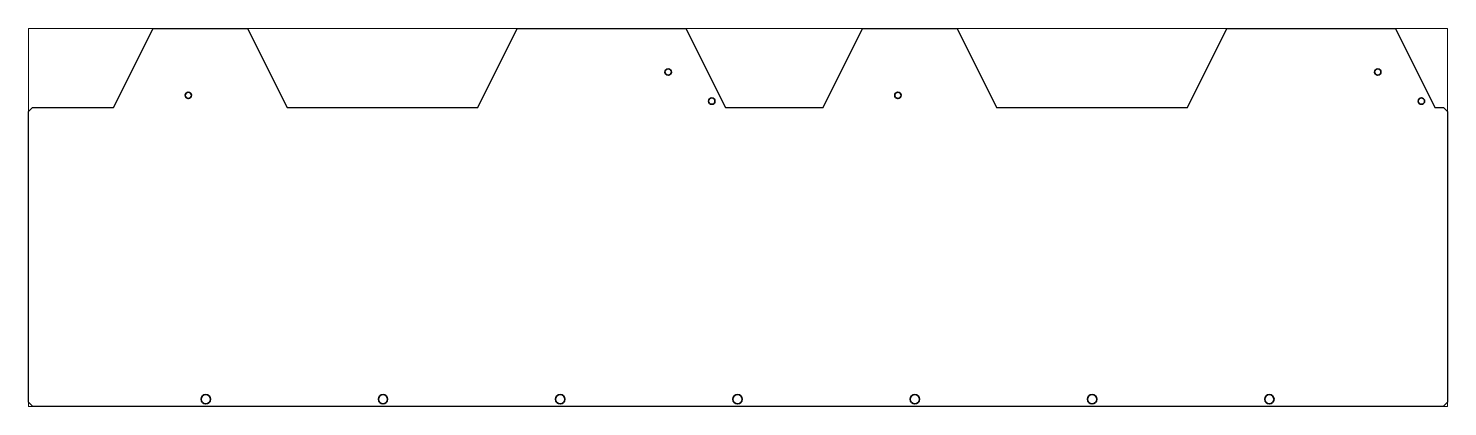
# Paper-space layout 'Layout1' of a CAD drawing. Header units: millimetres. Extents: x 0 to 488, y 0 to 130.
# The model-space entities are those that its viewports show. They can reach past a viewport. Long polylines and large blocks are cut down to what shows.
import ezdxf

# ---------------------------------------------------------------- set-up
doc = ezdxf.new("R2010")
doc.units = ezdxf.units.MM

msp = doc.modelspace()

# ---------------------------------------------------------------- linework, layer by layer
at = {"color": 18, "linetype": 'Continuous', "lineweight": 30, "true_color": 0x000000}
for points in [[(0, 101.39), (1.46, 102.85), (29.29, 102.85), (42.86, 130)], [(42.86, 130), (75.37, 130)], [(75.37, 130), (88.94, 102.85), (154.52, 102.85), (168.08, 129.98), (226.12, 129.98), (239.68, 102.85), (244, 102.85), (244, 102.83), (273.29, 102.83), (286.86, 129.98), (319.37, 129.98), (332.94, 102.83), (398.52, 102.83), (412.08, 129.96), (470.12, 129.96), (483.68, 102.83), (486.56, 102.83), (488, 101.39)], [(0, 1.49), (0, 101.39)], [(488, 101.39), (488, 1.49)], [(1.49, 0), (0, 1.49)], [(486.51, 0), (1.49, 0)], [(488, 1.49), (486.51, 0)]]:
    msp.add_lwpolyline(points, dxfattribs=at)
at = {"color": 18, "linetype": 'Continuous', "lineweight": 35, "true_color": 0x000000}
for points in [[(220, 116.1), (220.61, 116.1), (221.1, 115.61), (221.1, 115), (221.1, 114.39), (220.61, 113.9), (220, 113.9), (219.39, 113.9), (218.9, 114.39), (218.9, 115), (218.9, 115.61), (219.39, 116.1), (220, 116.1)], [(464, 116.1), (464.61, 116.1), (465.1, 115.61), (465.1, 115), (465.1, 114.39), (464.61, 113.9), (464, 113.9), (463.39, 113.9), (462.9, 114.39), (462.9, 115), (462.9, 115.61), (463.39, 116.1), (464, 116.1)], [(55, 108.1), (55.61, 108.1), (56.1, 107.61), (56.1, 107), (56.1, 106.39), (55.61, 105.9), (55, 105.9), (54.39, 105.9), (53.9, 106.39), (53.9, 107), (53.9, 107.61), (54.39, 108.1), (55, 108.1)], [(299, 108.1), (299.61, 108.1), (300.1, 107.61), (300.1, 107), (300.1, 106.39), (299.61, 105.9), (299, 105.9), (298.39, 105.9), (297.9, 106.39), (297.9, 107), (297.9, 107.61), (298.39, 108.1), (299, 108.1)], [(235, 106.1), (235.61, 106.1), (236.1, 105.61), (236.1, 105), (236.1, 104.39), (235.61, 103.9), (235, 103.9), (234.39, 103.9), (233.9, 104.39), (233.9, 105), (233.9, 105.61), (234.39, 106.1), (235, 106.1)], [(479, 106.1), (479.61, 106.1), (480.1, 105.61), (480.1, 105), (480.1, 104.39), (479.61, 103.9), (479, 103.9), (478.39, 103.9), (477.9, 104.39), (477.9, 105), (477.9, 105.61), (478.39, 106.1), (479, 106.1)], [(60.98, 4.11), (61.87, 4.11), (62.58, 3.39), (62.58, 2.51), (62.58, 1.63), (61.87, 0.91), (60.98, 0.91), (60.1, 0.91), (59.38, 1.63), (59.38, 2.51), (59.38, 3.39), (60.1, 4.11), (60.98, 4.11)], [(121.94, 4.11), (122.82, 4.11), (123.54, 3.39), (123.54, 2.51), (123.54, 1.63), (122.82, 0.91), (121.94, 0.91), (121.06, 0.91), (120.34, 1.63), (120.34, 2.51), (120.34, 3.39), (121.06, 4.11), (121.94, 4.11)], [(182.9, 4.11), (183.78, 4.11), (184.5, 3.39), (184.5, 2.51), (184.5, 1.63), (183.78, 0.91), (182.9, 0.91), (182.02, 0.91), (181.3, 1.63), (181.3, 2.51), (181.3, 3.39), (182.02, 4.11), (182.9, 4.11)], [(243.86, 4.11), (244.74, 4.11), (245.46, 3.39), (245.46, 2.51), (245.46, 1.63), (244.74, 0.91), (243.86, 0.91), (242.97, 0.91), (242.26, 1.63), (242.26, 2.51), (242.26, 3.39), (242.97, 4.11), (243.86, 4.11)], [(304.81, 4.11), (305.7, 4.11), (306.41, 3.39), (306.41, 2.51), (306.41, 1.63), (305.7, 0.91), (304.81, 0.91), (303.93, 0.91), (303.21, 1.63), (303.21, 2.51), (303.21, 3.39), (303.93, 4.11), (304.81, 4.11)], [(365.77, 4.11), (366.66, 4.11), (367.37, 3.39), (367.37, 2.51), (367.37, 1.63), (366.66, 0.91), (365.77, 0.91), (364.89, 0.91), (364.17, 1.63), (364.17, 2.51), (364.17, 3.39), (364.89, 4.11), (365.77, 4.11)], [(426.73, 4.11), (427.61, 4.11), (428.33, 3.39), (428.33, 2.51), (428.33, 1.63), (427.61, 0.91), (426.73, 0.91), (425.85, 0.91), (425.13, 1.63), (425.13, 2.51), (425.13, 3.39), (425.85, 4.11), (426.73, 4.11)]]:
    msp.add_open_spline(points, degree=3, knots=[0, 0, 0, 0, 1, 1, 1, 2, 2, 2, 3, 3, 3, 4, 4, 4, 4], dxfattribs=at)

psp = doc.layouts.get("Layout1")

# ---------------------------------------------------------------- viewports
at = {"layer": '0'}
psp.add_viewport(center=(244.01, 65.02), size=(488.02, 130.048), view_center_point=(244.01, 64.98), view_height=130.048, dxfattribs=at)

doc.saveas('drawing.dxf')
